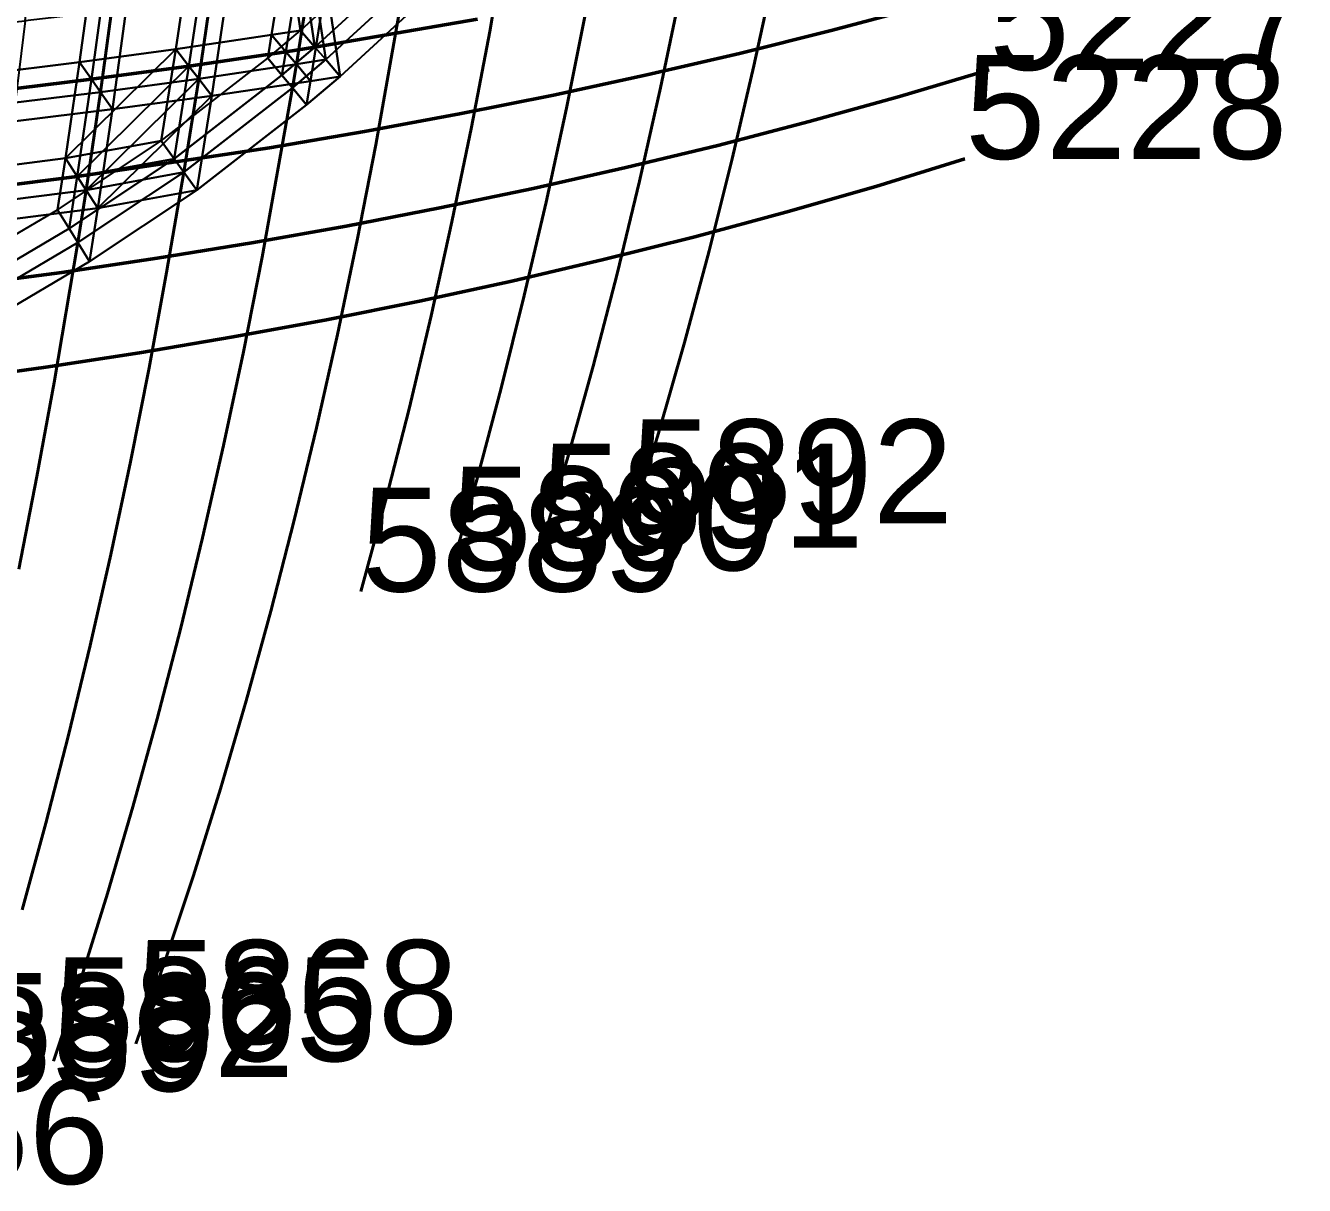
# Model space of a CAD drawing. Extents: x -25.3 to 28.3, y -25.5 to 26.5.
# Drawn here: x 9.4 to 21.72, y -24.99 to -13.82 of the extents above; entities that cross this region are included whole.
import ezdxf

# ---------------------------------------------------------------- set-up
doc = ezdxf.new("R2010")
doc.units = 0
doc.header["$MEASUREMENT"] = 0
doc.layers.add('Errors', color=12, linetype='CONTINUOUS')
doc.layers.add('TestBases', color=40, linetype='CONTINUOUS')
doc.layers.add('LowerTendons', color=150, linetype='CONTINUOUS', lineweight=50)
doc.layers.add('UpperTendons', color=123, linetype='CONTINUOUS', lineweight=40)
doc.styles.get("Standard").update_dxf_attribs({"font": 'arial.ttf', "width": 40, "oblique": 50})

msp = doc.modelspace()

# ---------------------------------------------------------------- linework, layer by layer
at = {"layer": 'LowerTendons'}
for p, q in [((17.16317, -13.86674, 27.03977), (18.03777, -13.63363, 26.5852)), ((12.19031, -14.02624, 29.541), (13.75696, -13.75696, 28.97417)), ((16.27959, -14.08686, 27.46899), (17.16317, -13.86674, 27.03977)), ((11.90998, -14.07035, 29.63423), (12.19031, -14.02624, 29.541)), ((10.97741, -14.2092, 29.92666), (11.90998, -14.07035, 29.63423)), ((15.38777, -14.29407, 27.87303), (16.27959, -14.08686, 27.46899)), ((10.03956, -14.33623, 30.1942), (10.97741, -14.2092, 29.92666)), ((17.82299, -14.50204, 26.26864), (18.68543, -14.24621, 25.80524)), ((9.09699, -14.45149, 30.43697), (10.03956, -14.33623, 30.1942)), ((14.48845, -14.48845, 28.25207), (15.38777, -14.29407, 27.87303)), ((13.58229, -14.6701, 28.60629), (14.48845, -14.48845, 28.25207)), ((16.95189, -14.74399, 26.7069), (17.82299, -14.50204, 26.26864)), ((12.66991, -14.83911, 28.93586), (13.58229, -14.6701, 28.60629)), ((16.07289, -14.97217, 27.12022), (16.95189, -14.74399, 26.7069)), ((11.75193, -14.99558, 29.24097), (12.66991, -14.83911, 28.93586)), ((9.90135, -15.27127, 29.77854), (11.75193, -14.99558, 29.24097)), ((15.18672, -15.18672, 27.50885), (16.07289, -14.97217, 27.12022)), ((17.59296, -15.36727, 25.92961), (18.45254, -15.10295, 25.48362)), ((8.96978, -15.39065, 30.01135), (9.90135, -15.27127, 29.77854)), ((14.29407, -15.38777, 27.87303), (15.18672, -15.18672, 27.50885)), ((13.39556, -15.57546, 28.21301), (14.29407, -15.38777, 27.87303)), ((16.72588, -15.61691, 26.35084), (17.59296, -15.36727, 25.92961)), ((12.49178, -15.74993, 28.52903), (13.39556, -15.57546, 28.21301)), ((15.85206, -15.85206, 26.74761), (16.72588, -15.61691, 26.35084)), ((11.58328, -15.91129, 28.82132), (12.49178, -15.74993, 28.52903)), ((14.97217, -16.07289, 27.12022), (15.85206, -15.85206, 26.74761)), ((10.67056, -16.05969, 29.09013), (11.58328, -15.91129, 28.82132)), ((9.7541, -16.19525, 29.33567), (10.67056, -16.05969, 29.09013)), ((14.08686, -16.27959, 27.46899), (14.97217, -16.07289, 27.12022)), ((8.91572, -16.30778, 29.5394), (9.7541, -16.19525, 29.33567)), ((13.19672, -16.47234, 27.79422), (14.08686, -16.27959, 27.46899)), ((12.30227, -16.65132, 28.09622), (13.19672, -16.47234, 27.79422)), ((11.40401, -16.81671, 28.37529), (12.30227, -16.65132, 28.09622)), ((10.5024, -16.96867, 28.63169), (11.40401, -16.81671, 28.37529)), ((9.59784, -17.10736, 28.86572), (10.5024, -16.96867, 28.63169)), ((8.6907, -17.23294, 29.07761), (9.59784, -17.10736, 28.86572))]:
    msp.add_line(p, q, dxfattribs=at)
at = {"layer": 'TestBases'}
for points in [[(8.42397, -13.87354, 31.68472), (9.40076, -13.77222, 31.45333), (9.51356, -12.79277, 31.83076), (8.52658, -12.88918, 32.07065)], [(10.85159, -14.04634, 29.58366), (11.77348, -13.90909, 29.29458), (11.91923, -12.98578, 29.65723), (10.98865, -13.11716, 29.9573)], [(11.77348, -13.90909, 29.29458), (11.91923, -12.98578, 29.65723), (12.05742, -13.13634, 30.00109), (11.90998, -14.07035, 29.63423)], [(12.05059, -13.86548, 29.20242), (12.05059, -13.86548, 29.20242), (11.91923, -12.98578, 29.65723), (11.77348, -13.90909, 29.29458)], [(11.91923, -12.98578, 29.65723), (11.77348, -13.90909, 29.29458), (11.90998, -14.07035, 29.63423), (12.05742, -13.13634, 30.00109)], [(12.05059, -13.86548, 29.20242), (11.91923, -12.98578, 29.65723), (12.05742, -13.13634, 30.00109), (12.19031, -14.02624, 29.541)], [(12.05059, -13.86548, 29.20242), (12.05059, -13.86548, 29.20242), (12.7867, -13.18861, 29.20292), (11.91923, -12.98578, 29.65723)], [(11.91923, -12.98578, 29.65723), (12.05059, -13.86548, 29.20242), (12.19031, -14.02624, 29.541), (12.05742, -13.13634, 30.00109)], [(9.92449, -14.17192, 29.84814), (10.85159, -14.04634, 29.58366), (10.98865, -13.11716, 29.9573), (10.05213, -13.23745, 30.23201)], [(10.85159, -14.04634, 29.58366), (10.98865, -13.11716, 29.9573), (11.11605, -13.26925, 30.30463), (10.97741, -14.2092, 29.92666)], [(10.98865, -13.11716, 29.9573), (10.85159, -14.04634, 29.58366), (10.97741, -14.2092, 29.92666), (11.11605, -13.26925, 30.30463)], [(10.97741, -14.2092, 29.92666), (11.90998, -14.07035, 29.63423), (12.05742, -13.13634, 30.00109), (11.11605, -13.26925, 30.30463)], [(10.97741, -14.2092, 29.92666), (11.90998, -14.07035, 29.63423), (12.05742, -13.13634, 30.00109), (11.11605, -13.26925, 30.30463)], [(11.90998, -14.07035, 29.63423), (12.05742, -13.13634, 30.00109), (12.16107, -13.24926, 30.25898), (12.01236, -14.1913, 29.88896)], [(12.19031, -14.02624, 29.541), (12.19031, -14.02624, 29.541), (12.05742, -13.13634, 30.00109), (11.90998, -14.07035, 29.63423)], [(12.19031, -14.02624, 29.541), (12.19031, -14.02624, 29.541), (12.05742, -13.13634, 30.00109), (11.90998, -14.07035, 29.63423)], [(12.05742, -13.13634, 30.00109), (11.90998, -14.07035, 29.63423), (12.01236, -14.1913, 29.88896), (12.16107, -13.24926, 30.25898)], [(12.19031, -14.02624, 29.541), (12.05742, -13.13634, 30.00109), (12.16107, -13.24926, 30.25898), (12.2951, -14.14681, 29.79494)], [(12.19031, -14.02624, 29.541), (12.19031, -14.02624, 29.541), (12.93495, -13.34152, 29.54151), (12.05742, -13.13634, 30.00109)], [(12.19031, -14.02624, 29.541), (12.19031, -14.02624, 29.541), (12.93495, -13.34152, 29.54151), (12.05742, -13.13634, 30.00109)], [(12.05742, -13.13634, 30.00109), (12.19031, -14.02624, 29.541), (12.2951, -14.14681, 29.79494), (12.16107, -13.24926, 30.25898)], [(8.99273, -14.28586, 30.08812), (9.92449, -14.17192, 29.84814), (10.05213, -13.23745, 30.23201), (9.11028, -13.34667, 30.48145)], [(9.92449, -14.17192, 29.84814), (10.05213, -13.23745, 30.23201), (10.16868, -13.39093, 30.58253), (10.03956, -14.33623, 30.1942)], [(10.05213, -13.23745, 30.23201), (9.92449, -14.17192, 29.84814), (10.03956, -14.33623, 30.1942), (10.16868, -13.39093, 30.58253)], [(10.03956, -14.33623, 30.1942), (10.97741, -14.2092, 29.92666), (11.11605, -13.26925, 30.30463), (10.16868, -13.39093, 30.58253)], [(10.03956, -14.33623, 30.1942), (10.97741, -14.2092, 29.92666), (11.11605, -13.26925, 30.30463), (10.16868, -13.39093, 30.58253)], [(10.97741, -14.2092, 29.92666), (11.11605, -13.26925, 30.30463), (11.2116, -13.38331, 30.56513), (11.07177, -14.33134, 30.18391)], [(11.11605, -13.26925, 30.30463), (10.97741, -14.2092, 29.92666), (11.07177, -14.33134, 30.18391), (11.2116, -13.38331, 30.56513)], [(11.07177, -14.33134, 30.18391), (12.01236, -14.1913, 29.88896), (12.16107, -13.24926, 30.25898), (11.2116, -13.38331, 30.56513)], [(11.07177, -14.33134, 30.18391), (12.01236, -14.1913, 29.88896), (12.16107, -13.24926, 30.25898), (11.2116, -13.38331, 30.56513)], [(12.01236, -14.1913, 29.88896), (12.16107, -13.24926, 30.25898), (12.29926, -13.39982, 30.60283), (12.14887, -14.35257, 30.22861)], [(12.2951, -14.14681, 29.79494), (12.2951, -14.14681, 29.79494), (12.16107, -13.24926, 30.25898), (12.01236, -14.1913, 29.88896)], [(12.2951, -14.14681, 29.79494), (12.2951, -14.14681, 29.79494), (12.16107, -13.24926, 30.25898), (12.01236, -14.1913, 29.88896)], [(12.16107, -13.24926, 30.25898), (12.01236, -14.1913, 29.88896), (12.14887, -14.35257, 30.22861), (12.29926, -13.39982, 30.60283)], [(12.05059, -13.86548, 29.20242), (12.7867, -13.18861, 29.20292), (12.93495, -13.34152, 29.54151), (12.19031, -14.02624, 29.541)], [(12.2951, -14.14681, 29.79494), (12.16107, -13.24926, 30.25898), (12.29926, -13.39982, 30.60283), (12.43482, -14.30757, 30.13352)], [(12.2951, -14.14681, 29.79494), (12.2951, -14.14681, 29.79494), (13.04614, -13.45621, 29.79545), (12.16107, -13.24926, 30.25898)], [(12.2951, -14.14681, 29.79494), (12.2951, -14.14681, 29.79494), (13.04614, -13.45621, 29.79545), (12.16107, -13.24926, 30.25898)], [(12.16107, -13.24926, 30.25898), (12.2951, -14.14681, 29.79494), (12.43482, -14.30757, 30.13352), (12.29926, -13.39982, 30.60283)], [(9.09699, -14.45149, 30.43697), (10.03956, -14.33623, 30.1942), (10.16868, -13.39093, 30.58253), (9.21591, -13.50142, 30.83486)], [(9.09699, -14.45149, 30.43697), (10.03956, -14.33623, 30.1942), (10.16868, -13.39093, 30.58253), (9.21591, -13.50142, 30.83486)], [(10.03956, -14.33623, 30.1942), (10.16868, -13.39093, 30.58253), (10.25609, -13.50604, 30.84542), (10.12586, -14.45946, 30.45375)], [(10.16868, -13.39093, 30.58253), (10.03956, -14.33623, 30.1942), (10.12586, -14.45946, 30.45375), (10.25609, -13.50604, 30.84542)], [(10.12586, -14.45946, 30.45375), (11.07177, -14.33134, 30.18391), (11.2116, -13.38331, 30.56513), (10.25609, -13.50604, 30.84542)], [(10.12586, -14.45946, 30.45375), (11.07177, -14.33134, 30.18391), (11.2116, -13.38331, 30.56513), (10.25609, -13.50604, 30.84542)], [(11.07177, -14.33134, 30.18391), (11.2116, -13.38331, 30.56513), (11.33901, -13.53539, 30.91246), (11.19759, -14.4942, 30.52691)], [(11.2116, -13.38331, 30.56513), (11.07177, -14.33134, 30.18391), (11.19759, -14.4942, 30.52691), (11.33901, -13.53539, 30.91246)], [(11.19759, -14.4942, 30.52691), (12.14887, -14.35257, 30.22861), (12.29926, -13.39982, 30.60283), (11.33901, -13.53539, 30.91246)], [(12.43482, -14.30757, 30.13352), (12.43482, -14.30757, 30.13352), (12.29926, -13.39982, 30.60283), (12.14887, -14.35257, 30.22861)], [(12.19031, -14.02624, 29.541), (12.93495, -13.34152, 29.54151), (13.04614, -13.45621, 29.79545), (12.2951, -14.14681, 29.79494)], [(12.43482, -14.30757, 30.13352), (12.43482, -14.30757, 30.13352), (13.19439, -13.60912, 30.13403), (12.29926, -13.39982, 30.60283)], [(9.17519, -14.57572, 30.69861), (10.12586, -14.45946, 30.45375), (10.25609, -13.50604, 30.84542), (9.29513, -13.61747, 31.09992)], [(9.17519, -14.57572, 30.69861), (10.12586, -14.45946, 30.45375), (10.25609, -13.50604, 30.84542), (9.29513, -13.61747, 31.09992)], [(10.12586, -14.45946, 30.45375), (10.25609, -13.50604, 30.84542), (10.37263, -13.65951, 31.19593), (10.24093, -14.62377, 30.79982)], [(10.25609, -13.50604, 30.84542), (10.12586, -14.45946, 30.45375), (10.24093, -14.62377, 30.79982), (10.37263, -13.65951, 31.19593)], [(10.24093, -14.62377, 30.79982), (11.19759, -14.4942, 30.52691), (11.33901, -13.53539, 30.91246), (10.37263, -13.65951, 31.19593)], [(12.2951, -14.14681, 29.79494), (13.04614, -13.45621, 29.79545), (13.19439, -13.60912, 30.13403), (12.43482, -14.30757, 30.13352)], [(9.27945, -14.74135, 31.04745), (10.24093, -14.62377, 30.79982), (10.37263, -13.65951, 31.19593), (9.40076, -13.77222, 31.45333)], [(10.71098, -14.92847, 29.20044), (11.73631, -14.13264, 29.20235), (11.77348, -13.90909, 29.29458), (10.85159, -14.04634, 29.58366)], [(10.85159, -14.04634, 29.58366), (11.77348, -13.90909, 29.29458), (11.90998, -14.07035, 29.63423), (10.97741, -14.2092, 29.92666)], [(11.77348, -13.90909, 29.29458), (10.85159, -14.04634, 29.58366), (10.97741, -14.2092, 29.92666), (11.90998, -14.07035, 29.63423)], [(12.05059, -13.86548, 29.20242), (12.05059, -13.86548, 29.20242), (11.77348, -13.90909, 29.29458), (11.73631, -14.13264, 29.20235)], [(11.73631, -14.13264, 29.20235), (12.05059, -13.86548, 29.20242), (12.19031, -14.02624, 29.541), (11.87239, -14.2965, 29.54093)], [(11.77348, -13.90909, 29.29458), (11.73631, -14.13264, 29.20235), (11.87239, -14.2965, 29.54093), (11.90998, -14.07035, 29.63423)], [(11.73631, -14.13264, 29.20235), (11.77348, -13.90909, 29.29458), (11.90998, -14.07035, 29.63423), (11.87239, -14.2965, 29.54093)], [(12.05059, -13.86548, 29.20242), (11.77348, -13.90909, 29.29458), (11.90998, -14.07035, 29.63423), (12.19031, -14.02624, 29.541)], [(11.77348, -13.90909, 29.29458), (12.05059, -13.86548, 29.20242), (12.19031, -14.02624, 29.541), (11.90998, -14.07035, 29.63423)], [(12.05059, -13.86548, 29.20242), (12.05059, -13.86548, 29.20242), (12.19031, -14.02624, 29.541)], [(12.05059, -13.86548, 29.20242), (12.05059, -13.86548, 29.20242), (12.19031, -14.02624, 29.541)], [(12.05059, -13.86548, 29.20242), (12.05059, -13.86548, 29.20242), (12.19031, -14.02624, 29.541)], [(12.19031, -14.02624, 29.541), (12.19031, -14.02624, 29.541), (11.90998, -14.07035, 29.63423), (11.87239, -14.2965, 29.54093)], [(12.19031, -14.02624, 29.541), (12.19031, -14.02624, 29.541), (11.90998, -14.07035, 29.63423), (11.87239, -14.2965, 29.54093)], [(11.87239, -14.2965, 29.54093), (12.19031, -14.02624, 29.541), (12.2951, -14.14681, 29.79494), (11.97444, -14.41939, 29.79486)], [(12.19031, -14.02624, 29.541), (11.90998, -14.07035, 29.63423), (12.01236, -14.1913, 29.88896), (12.2951, -14.14681, 29.79494)], [(11.90998, -14.07035, 29.63423), (12.19031, -14.02624, 29.541), (12.2951, -14.14681, 29.79494), (12.01236, -14.1913, 29.88896)], [(12.19031, -14.02624, 29.541), (12.19031, -14.02624, 29.541), (12.2951, -14.14681, 29.79494)], [(12.19031, -14.02624, 29.541), (12.19031, -14.02624, 29.541), (12.2951, -14.14681, 29.79494)], [(12.19031, -14.02624, 29.541), (12.19031, -14.02624, 29.541), (12.2951, -14.14681, 29.79494)], [(10.85159, -14.04634, 29.58366), (10.85159, -14.04634, 29.58366), (9.92449, -14.17192, 29.84814), (9.78787, -15.09624, 29.43724)], [(9.78787, -15.09624, 29.43724), (10.85159, -14.04634, 29.58366), (10.97741, -14.2092, 29.92666), (9.90135, -15.27127, 29.77854)], [(9.78787, -15.09624, 29.43724), (9.78787, -15.09624, 29.43724), (10.71098, -14.92847, 29.20044), (10.85159, -14.04634, 29.58366)], [(10.85159, -14.04634, 29.58366), (9.78787, -15.09624, 29.43724), (9.90135, -15.27127, 29.77854), (10.97741, -14.2092, 29.92666)], [(9.92449, -14.17192, 29.84814), (10.85159, -14.04634, 29.58366), (10.97741, -14.2092, 29.92666), (10.03956, -14.33623, 30.1942)], [(10.85159, -14.04634, 29.58366), (9.92449, -14.17192, 29.84814), (10.03956, -14.33623, 30.1942), (10.97741, -14.2092, 29.92666)], [(10.85159, -14.04634, 29.58366), (10.71098, -14.92847, 29.20044), (10.83516, -15.10155, 29.539), (10.97741, -14.2092, 29.92666)], [(10.71098, -14.92847, 29.20044), (10.85159, -14.04634, 29.58366), (10.97741, -14.2092, 29.92666), (10.83516, -15.10155, 29.539)], [(10.71098, -14.92847, 29.20044), (11.73631, -14.13264, 29.20235), (11.87239, -14.2965, 29.54093), (10.83516, -15.10155, 29.539)], [(10.83516, -15.10155, 29.539), (11.87239, -14.2965, 29.54093), (11.90998, -14.07035, 29.63423), (10.97741, -14.2092, 29.92666)], [(10.83516, -15.10155, 29.539), (11.87239, -14.2965, 29.54093), (11.90998, -14.07035, 29.63423), (10.97741, -14.2092, 29.92666)], [(10.85159, -14.04634, 29.58366), (10.85159, -14.04634, 29.58366), (10.97741, -14.2092, 29.92666)], [(10.97741, -14.2092, 29.92666), (11.90998, -14.07035, 29.63423), (12.01236, -14.1913, 29.88896), (11.07177, -14.33134, 30.18391)], [(11.90998, -14.07035, 29.63423), (10.97741, -14.2092, 29.92666), (11.07177, -14.33134, 30.18391), (12.01236, -14.1913, 29.88896)], [(11.90998, -14.07035, 29.63423), (11.87239, -14.2965, 29.54093), (11.97444, -14.41939, 29.79486), (12.01236, -14.1913, 29.88896)], [(11.87239, -14.2965, 29.54093), (11.90998, -14.07035, 29.63423), (12.01236, -14.1913, 29.88896), (11.97444, -14.41939, 29.79486)], [(12.2951, -14.14681, 29.79494), (12.2951, -14.14681, 29.79494), (12.01236, -14.1913, 29.88896), (11.97444, -14.41939, 29.79486)], [(12.2951, -14.14681, 29.79494), (12.2951, -14.14681, 29.79494), (12.01236, -14.1913, 29.88896), (11.97444, -14.41939, 29.79486)], [(11.97444, -14.41939, 29.79486), (12.2951, -14.14681, 29.79494), (12.43482, -14.30757, 30.13352), (12.11052, -14.58325, 30.13344)], [(12.2951, -14.14681, 29.79494), (12.01236, -14.1913, 29.88896), (12.14887, -14.35257, 30.22861), (12.43482, -14.30757, 30.13352)], [(12.01236, -14.1913, 29.88896), (12.2951, -14.14681, 29.79494), (12.43482, -14.30757, 30.13352), (12.14887, -14.35257, 30.22861)], [(12.2951, -14.14681, 29.79494), (12.2951, -14.14681, 29.79494), (12.43482, -14.30757, 30.13352)], [(12.2951, -14.14681, 29.79494), (12.2951, -14.14681, 29.79494), (12.43482, -14.30757, 30.13352)], [(12.2951, -14.14681, 29.79494), (12.2951, -14.14681, 29.79494), (12.43482, -14.30757, 30.13352)], [(8.86697, -15.21426, 29.66738), (9.78787, -15.09624, 29.43724), (9.92449, -14.17192, 29.84814), (8.99273, -14.28586, 30.08812)], [(8.99273, -14.28586, 30.08812), (9.92449, -14.17192, 29.84814), (10.03956, -14.33623, 30.1942), (9.09699, -14.45149, 30.43697)], [(9.92449, -14.17192, 29.84814), (8.99273, -14.28586, 30.08812), (9.09699, -14.45149, 30.43697), (10.03956, -14.33623, 30.1942)], [(9.78787, -15.09624, 29.43724), (9.92449, -14.17192, 29.84814), (10.03956, -14.33623, 30.1942), (9.90135, -15.27127, 29.77854)], [(9.92449, -14.17192, 29.84814), (9.78787, -15.09624, 29.43724), (9.90135, -15.27127, 29.77854), (10.03956, -14.33623, 30.1942)], [(10.97741, -14.2092, 29.92666), (10.97741, -14.2092, 29.92666), (10.03956, -14.33623, 30.1942), (9.90135, -15.27127, 29.77854)], [(10.97741, -14.2092, 29.92666), (10.97741, -14.2092, 29.92666), (10.03956, -14.33623, 30.1942), (9.90135, -15.27127, 29.77854)], [(9.90135, -15.27127, 29.77854), (10.97741, -14.2092, 29.92666), (11.07177, -14.33134, 30.18391), (9.98647, -15.40254, 30.03452)], [(9.90135, -15.27127, 29.77854), (9.90135, -15.27127, 29.77854), (10.83516, -15.10155, 29.539), (10.97741, -14.2092, 29.92666)], [(9.90135, -15.27127, 29.77854), (9.90135, -15.27127, 29.77854), (10.83516, -15.10155, 29.539), (10.97741, -14.2092, 29.92666)], [(10.97741, -14.2092, 29.92666), (9.90135, -15.27127, 29.77854), (9.98647, -15.40254, 30.03452), (11.07177, -14.33134, 30.18391)], [(10.03956, -14.33623, 30.1942), (10.97741, -14.2092, 29.92666), (11.07177, -14.33134, 30.18391), (10.12586, -14.45946, 30.45375)], [(10.97741, -14.2092, 29.92666), (10.03956, -14.33623, 30.1942), (10.12586, -14.45946, 30.45375), (11.07177, -14.33134, 30.18391)], [(10.97741, -14.2092, 29.92666), (10.83516, -15.10155, 29.539), (10.9283, -15.23136, 29.79292), (11.07177, -14.33134, 30.18391)], [(10.83516, -15.10155, 29.539), (10.97741, -14.2092, 29.92666), (11.07177, -14.33134, 30.18391), (10.9283, -15.23136, 29.79292)], [(10.9283, -15.23136, 29.79292), (11.97444, -14.41939, 29.79486), (12.01236, -14.1913, 29.88896), (11.07177, -14.33134, 30.18391)], [(10.9283, -15.23136, 29.79292), (11.97444, -14.41939, 29.79486), (12.01236, -14.1913, 29.88896), (11.07177, -14.33134, 30.18391)], [(10.97741, -14.2092, 29.92666), (10.97741, -14.2092, 29.92666), (11.07177, -14.33134, 30.18391)], [(11.07177, -14.33134, 30.18391), (12.01236, -14.1913, 29.88896), (12.14887, -14.35257, 30.22861), (11.19759, -14.4942, 30.52691)], [(12.01236, -14.1913, 29.88896), (11.07177, -14.33134, 30.18391), (11.19759, -14.4942, 30.52691), (12.14887, -14.35257, 30.22861)], [(12.01236, -14.1913, 29.88896), (11.97444, -14.41939, 29.79486), (12.11052, -14.58325, 30.13344), (12.14887, -14.35257, 30.22861)], [(11.97444, -14.41939, 29.79486), (12.01236, -14.1913, 29.88896), (12.14887, -14.35257, 30.22861), (12.11052, -14.58325, 30.13344)], [(8.96978, -15.39065, 30.01135), (9.90135, -15.27127, 29.77854), (10.03956, -14.33623, 30.1942), (9.09699, -14.45149, 30.43697)], [(8.96978, -15.39065, 30.01135), (9.90135, -15.27127, 29.77854), (10.03956, -14.33623, 30.1942), (9.09699, -14.45149, 30.43697)], [(9.09699, -14.45149, 30.43697), (10.03956, -14.33623, 30.1942), (10.12586, -14.45946, 30.45375), (9.17519, -14.57572, 30.69861)], [(10.03956, -14.33623, 30.1942), (9.09699, -14.45149, 30.43697), (9.17519, -14.57572, 30.69861), (10.12586, -14.45946, 30.45375)], [(9.90135, -15.27127, 29.77854), (10.03956, -14.33623, 30.1942), (10.12586, -14.45946, 30.45375), (9.98647, -15.40254, 30.03452)], [(10.03956, -14.33623, 30.1942), (9.90135, -15.27127, 29.77854), (9.98647, -15.40254, 30.03452), (10.12586, -14.45946, 30.45375)], [(11.07177, -14.33134, 30.18391), (11.07177, -14.33134, 30.18391), (10.12586, -14.45946, 30.45375), (9.98647, -15.40254, 30.03452)], [(11.07177, -14.33134, 30.18391), (11.07177, -14.33134, 30.18391), (10.12586, -14.45946, 30.45375), (9.98647, -15.40254, 30.03452)], [(9.98647, -15.40254, 30.03452), (11.07177, -14.33134, 30.18391), (11.19759, -14.4942, 30.52691), (10.09995, -15.57757, 30.37582)], [(9.98647, -15.40254, 30.03452), (9.98647, -15.40254, 30.03452), (10.9283, -15.23136, 29.79292), (11.07177, -14.33134, 30.18391)], [(9.98647, -15.40254, 30.03452), (9.98647, -15.40254, 30.03452), (10.9283, -15.23136, 29.79292), (11.07177, -14.33134, 30.18391)], [(11.07177, -14.33134, 30.18391), (9.98647, -15.40254, 30.03452), (10.09995, -15.57757, 30.37582), (11.19759, -14.4942, 30.52691)], [(10.12586, -14.45946, 30.45375), (11.07177, -14.33134, 30.18391), (11.19759, -14.4942, 30.52691), (10.24093, -14.62377, 30.79982)], [(11.07177, -14.33134, 30.18391), (10.12586, -14.45946, 30.45375), (10.24093, -14.62377, 30.79982), (11.19759, -14.4942, 30.52691)], [(10.83516, -15.10155, 29.539), (11.87239, -14.2965, 29.54093), (11.97444, -14.41939, 29.79486), (10.9283, -15.23136, 29.79292)], [(11.07177, -14.33134, 30.18391), (10.9283, -15.23136, 29.79292), (11.05249, -15.40445, 30.13147), (11.19759, -14.4942, 30.52691)], [(10.9283, -15.23136, 29.79292), (11.07177, -14.33134, 30.18391), (11.19759, -14.4942, 30.52691), (11.05249, -15.40445, 30.13147)], [(11.05249, -15.40445, 30.13147), (12.11052, -14.58325, 30.13344), (12.14887, -14.35257, 30.22861), (11.19759, -14.4942, 30.52691)], [(11.07177, -14.33134, 30.18391), (11.07177, -14.33134, 30.18391), (11.19759, -14.4942, 30.52691)], [(12.43482, -14.30757, 30.13352), (12.43482, -14.30757, 30.13352), (12.14887, -14.35257, 30.22861), (12.11052, -14.58325, 30.13344)], [(9.04688, -15.52295, 30.26932), (9.98647, -15.40254, 30.03452), (10.12586, -14.45946, 30.45375), (9.17519, -14.57572, 30.69861)], [(9.04688, -15.52295, 30.26932), (9.98647, -15.40254, 30.03452), (10.12586, -14.45946, 30.45375), (9.17519, -14.57572, 30.69861)], [(9.17519, -14.57572, 30.69861), (10.12586, -14.45946, 30.45375), (10.24093, -14.62377, 30.79982), (9.27945, -14.74135, 31.04745)], [(10.12586, -14.45946, 30.45375), (9.17519, -14.57572, 30.69861), (9.27945, -14.74135, 31.04745), (10.24093, -14.62377, 30.79982)], [(9.98647, -15.40254, 30.03452), (10.12586, -14.45946, 30.45375), (10.24093, -14.62377, 30.79982), (10.09995, -15.57757, 30.37582)], [(10.12586, -14.45946, 30.45375), (9.98647, -15.40254, 30.03452), (10.09995, -15.57757, 30.37582), (10.24093, -14.62377, 30.79982)], [(11.19759, -14.4942, 30.52691), (11.19759, -14.4942, 30.52691), (10.24093, -14.62377, 30.79982), (10.09995, -15.57757, 30.37582)], [(10.09995, -15.57757, 30.37582), (10.09995, -15.57757, 30.37582), (11.05249, -15.40445, 30.13147), (11.19759, -14.4942, 30.52691)], [(10.9283, -15.23136, 29.79292), (11.97444, -14.41939, 29.79486), (12.11052, -14.58325, 30.13344), (11.05249, -15.40445, 30.13147)], [(9.14969, -15.69935, 30.61329), (10.09995, -15.57757, 30.37582), (10.24093, -14.62377, 30.79982), (9.27945, -14.74135, 31.04745)], [(9.71007, -15.5928, 29.20324), (9.71007, -15.5928, 29.20324), (10.71098, -14.92847, 29.20044), (9.78787, -15.09624, 29.43724)], [(9.71007, -15.5928, 29.20324), (10.71098, -14.92847, 29.20044), (10.83516, -15.10155, 29.539), (9.82265, -15.77358, 29.54183)], [(9.78787, -15.09624, 29.43724), (10.71098, -14.92847, 29.20044), (10.83516, -15.10155, 29.539), (9.90135, -15.27127, 29.77854)], [(10.71098, -14.92847, 29.20044), (9.78787, -15.09624, 29.43724), (9.90135, -15.27127, 29.77854), (10.83516, -15.10155, 29.539)], [(8.81354, -16.12087, 29.20084), (9.71007, -15.5928, 29.20324), (9.78787, -15.09624, 29.43724), (8.86697, -15.21426, 29.66738)], [(8.86697, -15.21426, 29.66738), (9.78787, -15.09624, 29.43724), (9.90135, -15.27127, 29.77854), (8.96978, -15.39065, 30.01135)], [(9.78787, -15.09624, 29.43724), (8.86697, -15.21426, 29.66738), (8.96978, -15.39065, 30.01135), (9.90135, -15.27127, 29.77854)], [(9.71007, -15.5928, 29.20324), (9.78787, -15.09624, 29.43724), (9.90135, -15.27127, 29.77854), (9.82265, -15.77358, 29.54183)], [(9.78787, -15.09624, 29.43724), (9.71007, -15.5928, 29.20324), (9.82265, -15.77358, 29.54183), (9.90135, -15.27127, 29.77854)], [(9.78787, -15.09624, 29.43724), (9.78787, -15.09624, 29.43724), (9.90135, -15.27127, 29.77854)], [(9.82265, -15.77358, 29.54183), (9.82265, -15.77358, 29.54183), (10.83516, -15.10155, 29.539), (9.90135, -15.27127, 29.77854)], [(9.82265, -15.77358, 29.54183), (9.82265, -15.77358, 29.54183), (10.83516, -15.10155, 29.539), (9.90135, -15.27127, 29.77854)], [(9.82265, -15.77358, 29.54183), (10.83516, -15.10155, 29.539), (10.9283, -15.23136, 29.79292), (9.90708, -15.90917, 29.79577)], [(9.90135, -15.27127, 29.77854), (10.83516, -15.10155, 29.539), (10.9283, -15.23136, 29.79292), (9.98647, -15.40254, 30.03452)], [(10.83516, -15.10155, 29.539), (9.90135, -15.27127, 29.77854), (9.98647, -15.40254, 30.03452), (10.9283, -15.23136, 29.79292)], [(8.91572, -16.30778, 29.5394), (9.82265, -15.77358, 29.54183), (9.90135, -15.27127, 29.77854), (8.96978, -15.39065, 30.01135)], [(8.91572, -16.30778, 29.5394), (9.82265, -15.77358, 29.54183), (9.90135, -15.27127, 29.77854), (8.96978, -15.39065, 30.01135)], [(8.96978, -15.39065, 30.01135), (9.90135, -15.27127, 29.77854), (9.98647, -15.40254, 30.03452), (9.04688, -15.52295, 30.26932)], [(9.90135, -15.27127, 29.77854), (8.96978, -15.39065, 30.01135), (9.04688, -15.52295, 30.26932), (9.98647, -15.40254, 30.03452)], [(9.82265, -15.77358, 29.54183), (9.90135, -15.27127, 29.77854), (9.98647, -15.40254, 30.03452), (9.90708, -15.90917, 29.79577)], [(9.90135, -15.27127, 29.77854), (9.82265, -15.77358, 29.54183), (9.90708, -15.90917, 29.79577), (9.98647, -15.40254, 30.03452)], [(9.90135, -15.27127, 29.77854), (9.90135, -15.27127, 29.77854), (9.98647, -15.40254, 30.03452)], [(9.90708, -15.90917, 29.79577), (9.90708, -15.90917, 29.79577), (10.9283, -15.23136, 29.79292), (9.98647, -15.40254, 30.03452)], [(9.90708, -15.90917, 29.79577), (9.90708, -15.90917, 29.79577), (10.9283, -15.23136, 29.79292), (9.98647, -15.40254, 30.03452)], [(9.90708, -15.90917, 29.79577), (10.9283, -15.23136, 29.79292), (11.05249, -15.40445, 30.13147), (10.01966, -16.08996, 30.13436)], [(9.98647, -15.40254, 30.03452), (10.9283, -15.23136, 29.79292), (11.05249, -15.40445, 30.13147), (10.09995, -15.57757, 30.37582)], [(10.9283, -15.23136, 29.79292), (9.98647, -15.40254, 30.03452), (10.09995, -15.57757, 30.37582), (11.05249, -15.40445, 30.13147)], [(8.99236, -16.44796, 29.79332), (9.90708, -15.90917, 29.79577), (9.98647, -15.40254, 30.03452), (9.04688, -15.52295, 30.26932)], [(8.99236, -16.44796, 29.79332), (9.90708, -15.90917, 29.79577), (9.98647, -15.40254, 30.03452), (9.04688, -15.52295, 30.26932)], [(9.04688, -15.52295, 30.26932), (9.98647, -15.40254, 30.03452), (10.09995, -15.57757, 30.37582), (9.14969, -15.69935, 30.61329)], [(9.98647, -15.40254, 30.03452), (9.04688, -15.52295, 30.26932), (9.14969, -15.69935, 30.61329), (10.09995, -15.57757, 30.37582)], [(9.90708, -15.90917, 29.79577), (9.98647, -15.40254, 30.03452), (10.09995, -15.57757, 30.37582), (10.01966, -16.08996, 30.13436)], [(9.98647, -15.40254, 30.03452), (9.90708, -15.90917, 29.79577), (10.01966, -16.08996, 30.13436), (10.09995, -15.57757, 30.37582)], [(9.98647, -15.40254, 30.03452), (9.98647, -15.40254, 30.03452), (10.09995, -15.57757, 30.37582)], [(10.01966, -16.08996, 30.13436), (10.01966, -16.08996, 30.13436), (11.05249, -15.40445, 30.13147), (10.09995, -15.57757, 30.37582)], [(8.81354, -16.12087, 29.20084), (9.71007, -15.5928, 29.20324), (9.82265, -15.77358, 29.54183), (8.91572, -16.30778, 29.5394)], [(9.09455, -16.63487, 30.13188), (10.01966, -16.08996, 30.13436), (10.09995, -15.57757, 30.37582), (9.14969, -15.69935, 30.61329)], [(9.71007, -15.5928, 29.20324), (9.71007, -15.5928, 29.20324), (9.82265, -15.77358, 29.54183)], [(8.91572, -16.30778, 29.5394), (9.82265, -15.77358, 29.54183), (9.90708, -15.90917, 29.79577), (8.99236, -16.44796, 29.79332)], [(9.82265, -15.77358, 29.54183), (9.82265, -15.77358, 29.54183), (9.90708, -15.90917, 29.79577)], [(8.99236, -16.44796, 29.79332), (9.90708, -15.90917, 29.79577), (10.01966, -16.08996, 30.13436), (9.09455, -16.63487, 30.13188)], [(9.90708, -15.90917, 29.79577), (9.90708, -15.90917, 29.79577), (10.01966, -16.08996, 30.13436)]]:
    msp.add_3dface(points, dxfattribs=at)
at = {"layer": 'UpperTendons'}
for p, q in [((14.14681, -12.2951, 29.79494), (13.87521, -13.87521, 29.22323)), ((12.16107, -13.24926, 30.25898), (12.01236, -14.1913, 29.88896)), ((11.2116, -13.38331, 30.56513), (11.07177, -14.33134, 30.18391)), ((16.61393, -13.31015, 28.03314), (16.41953, -14.20795, 27.70511)), ((10.25609, -13.50604, 30.84542), (10.12586, -14.45946, 30.45375)), ((13.04614, -13.45621, 29.79545), (12.77883, -14.96667, 29.18459)), ((15.70935, -13.51071, 28.45553), (15.52005, -14.41694, 28.11263)), ((14.7962, -13.69904, 28.85219), (14.61299, -14.61299, 28.49493)), ((13.87521, -13.87521, 29.22323), (13.69904, -14.7962, 28.85219)), ((12.01236, -14.1913, 29.88896), (11.97444, -14.41939, 29.79486)), ((16.41953, -14.20795, 27.70511), (16.21105, -15.10087, 27.35335)), ((11.07177, -14.33134, 30.18391), (10.9283, -15.23136, 29.79292)), ((10.12586, -14.45946, 30.45375), (9.98647, -15.40254, 30.03452)), ((11.97444, -14.41939, 29.79486), (11.68285, -16.04807, 29.06907)), ((15.52005, -14.41694, 28.11263), (15.31727, -15.31727, 27.74532)), ((14.61299, -14.61299, 28.49493), (14.41694, -15.52005, 28.11263)), ((13.69904, -14.7962, 28.85219), (13.51071, -15.70935, 28.45553)), ((12.77883, -14.96667, 29.18459), (12.59916, -15.88531, 28.77426)), ((16.21105, -15.10087, 27.35335), (15.98832, -15.98832, 26.97753)), ((10.9283, -15.23136, 29.79292), (10.76228, -16.19774, 29.34019)), ((15.31727, -15.31727, 27.74532), (15.10087, -16.21105, 27.35335)), ((9.98647, -15.40254, 30.03452), (9.90708, -15.90917, 29.79577)), ((14.41694, -15.52005, 28.11263), (14.20795, -16.41953, 27.70511)), ((13.51071, -15.70935, 28.45553), (13.31015, -16.61393, 28.03314)), ((12.59916, -15.88531, 28.77426), (12.40802, -16.79445, 28.33774)), ((9.90708, -15.90917, 29.79577), (9.68034, -17.25442, 29.11385)), ((15.98832, -15.98832, 26.97753), (15.75116, -16.86966, 26.57735)), ((11.68285, -16.04807, 29.06907), (11.50204, -16.96126, 28.6192)), ((10.76228, -16.19774, 29.34019), (10.59268, -17.11453, 28.87781)), ((15.10087, -16.21105, 27.35335), (14.87073, -17.09761, 26.93647)), ((14.20795, -16.41953, 27.70511), (13.98594, -17.31071, 27.2722)), ((13.31015, -16.61393, 28.03314), (13.09734, -17.5092, 27.58492)), ((12.40802, -16.79445, 28.33774), (12.2054, -17.69332, 27.87498)), ((15.75116, -16.86966, 26.57735), (15.49937, -17.74419, 26.1525)), ((11.50204, -16.96126, 28.6192), (11.31056, -17.86328, 28.14275)), ((10.59268, -17.11453, 28.87781), (10.41321, -18.0193, 28.38855)), ((14.87073, -17.09761, 26.93647), (14.6267, -17.9762, 26.49445)), ((9.68034, -17.25442, 29.11385), (9.51371, -18.16157, 28.6127)), ((13.98594, -17.31071, 27.2722), (13.75083, -18.19282, 26.81373)), ((13.09734, -17.5092, 27.58492), (12.87221, -18.39436, 27.11077)), ((12.2054, -17.69332, 27.87498), (11.99128, -18.58109, 27.38598)), ((15.49937, -17.74419, 26.1525), (15.23277, -18.61116, 25.70267)), ((11.31056, -17.86328, 28.14275), (11.10841, -18.75329, 27.63978)), ((14.6267, -17.9762, 26.49445), (14.36867, -18.84605, 26.02706)), ((10.41321, -18.0193, 28.38855), (10.22393, -18.91121, 27.87252)), ((9.51371, -18.16157, 28.6127), (9.33811, -19.05508, 28.08458)), ((13.75083, -18.19282, 26.81373), (13.50252, -19.06507, 26.32954)), ((12.87221, -18.39436, 27.11077), (12.63474, -19.26859, 26.61061)), ((11.99128, -18.58109, 27.38598), (11.76567, -19.45694, 26.87073)), ((11.10841, -18.75329, 27.63978), (10.89564, -19.63045, 27.11034)), ((10.22393, -18.91121, 27.87252), (10.02488, -19.7894, 27.32986)), ((11.76567, -19.45694, 26.87073), (11.52858, -20.31999, 26.32926)), ((10.89564, -19.63045, 27.11034), (10.67226, -20.49387, 26.55455)), ((10.02488, -19.7894, 27.32986), (9.81612, -20.653, 26.76074)), ((11.52858, -20.31999, 26.32926), (11.28003, -21.16934, 25.7616)), ((10.67226, -20.49387, 26.55455), (10.43835, -21.34266, 25.97252)), ((9.81612, -20.653, 26.76074), (9.59772, -21.50112, 26.16535)), ((11.28003, -21.16934, 25.7616), (11.02005, -22.00404, 25.16785)), ((10.43835, -21.34266, 25.97252), (10.19395, -22.17589, 25.36441)), ((9.59772, -21.50112, 26.16535), (9.36977, -22.33283, 25.54392)), ((11.02005, -22.00404, 25.16785), (10.74869, -22.82313, 24.54812)), ((10.19395, -22.17589, 25.36441), (9.93914, -22.99261, 24.73041)), ((10.74869, -22.82313, 24.54812), (10.46602, -23.62562, 23.90256)), ((9.93914, -22.99261, 24.73041), (9.67402, -23.79186, 24.07074))]:
    msp.add_line(p, q, dxfattribs=at)

# ---------------------------------------------------------------- texts
at = {"layer": 'Errors'}
for s, p in [('5227', (18.68543, -14.24621, 25.80524)), ('5228', (18.45254, -15.10295, 25.48362)), ('5892', (15.23277, -18.61116, 25.70267)), ('5891', (14.36867, -18.84605, 26.02706)), ('5890', (13.50252, -19.06507, 26.32954)), ('5889', (12.63474, -19.26859, 26.61061)), ('5868', (10.46602, -23.62562, 23.90256)), ('5865', (9.67402, -23.79186, 24.07074)), ('5862', (8.88561, -23.94334, 24.224)), ('5859', (8.10063, -24.08055, 24.36282)), ('5856', (7.1036, -24.97376, 23.76742))]:
    msp.add_text(s, height=1, dxfattribs=at).set_placement(p)

doc.saveas('drawing.dxf')
